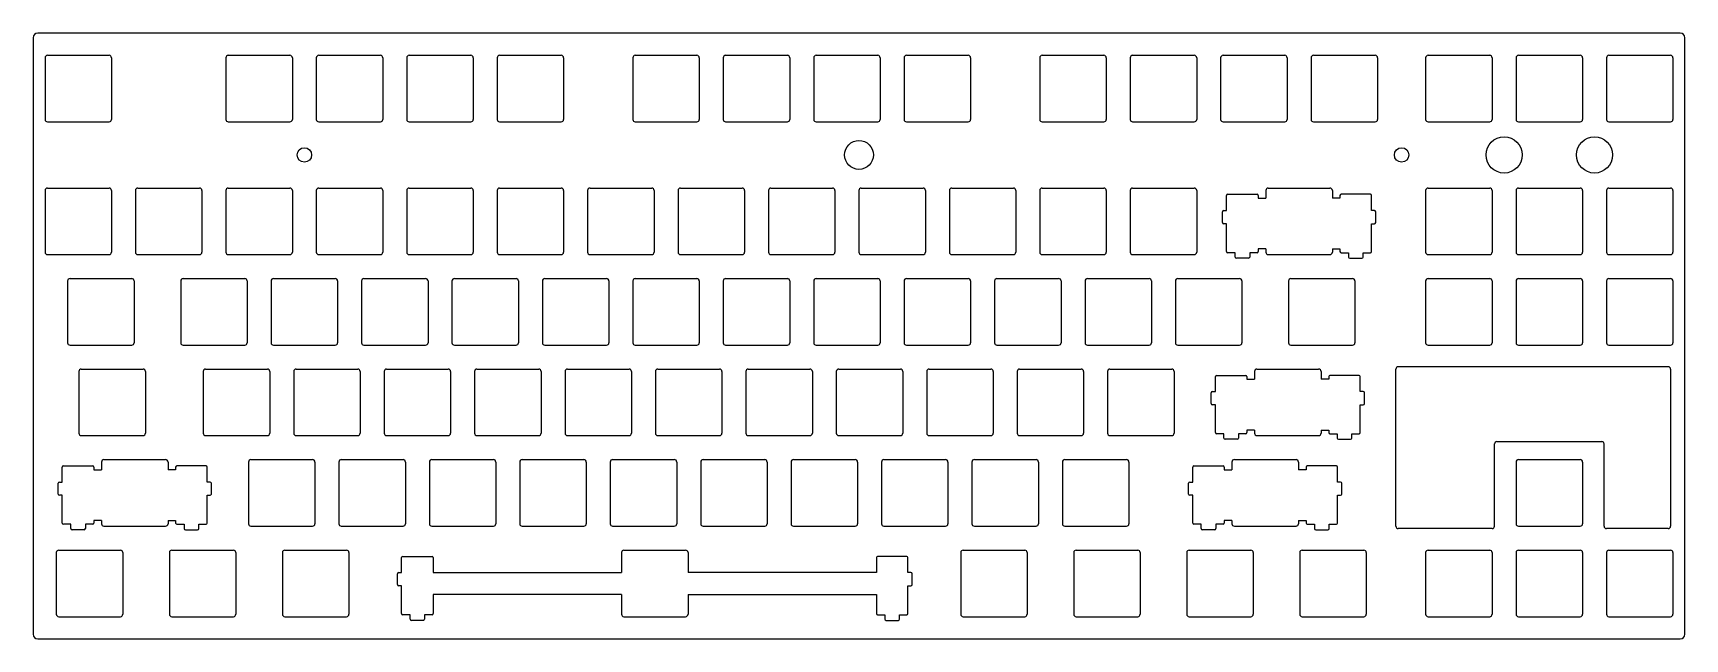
# Model space of a CAD drawing. Extents: x 0 to 348, y -125 to 2.
import ezdxf

# ---------------------------------------------------------------- set-up
doc = ezdxf.new("R2010")
doc.units = 0
doc.layers.get('0').update_dxf_attribs({"linetype": 'CONTINUOUS'})

msp = doc.modelspace()

# ---------------------------------------------------------------- linework, layer by layer
for p, q in [((0, 1.159), (0, -124.349)), ((346.98, 2.159), (1, 2.159)), ((347.98, -124.349), (347.98, 1.159)), ((2.525, -3.025), (2.525, -16.025)), ((3.025, -2.525), (16.025, -2.525)), ((16.525, -3.025), (16.525, -16.025)), ((40.625, -3.025), (40.625, -16.025)), ((41.125, -2.525), (54.125, -2.525)), ((54.625, -3.025), (54.625, -16.025)), ((59.675, -3.025), (59.675, -16.025)), ((60.175, -2.525), (73.175, -2.525)), ((73.675, -3.025), (73.675, -16.025)), ((78.725, -3.025), (78.725, -16.025)), ((79.225, -2.525), (92.225, -2.525)), ((92.725, -3.025), (92.725, -16.025)), ((97.775, -3.025), (97.775, -16.025)), ((98.275, -2.525), (111.275, -2.525)), ((111.775, -3.025), (111.775, -16.025)), ((126.35, -3.025), (126.35, -16.025)), ((126.85, -2.525), (139.85, -2.525)), ((140.35, -3.025), (140.35, -16.025)), ((145.4, -3.025), (145.4, -16.025)), ((145.9, -2.525), (158.9, -2.525)), ((159.4, -3.025), (159.4, -16.025)), ((164.45, -3.025), (164.45, -16.025)), ((164.95, -2.525), (177.95, -2.525)), ((178.45, -3.025), (178.45, -16.025)), ((183.5, -3.025), (183.5, -16.025)), ((184, -2.525), (197, -2.525)), ((197.5, -3.025), (197.5, -16.025)), ((212.075, -3.025), (212.075, -16.025)), ((212.575, -2.525), (225.575, -2.525)), ((226.075, -3.025), (226.075, -16.025)), ((231.125, -3.025), (231.125, -16.025)), ((231.625, -2.525), (244.625, -2.525)), ((245.125, -3.025), (245.125, -16.025)), ((250.175, -3.025), (250.175, -16.025)), ((250.675, -2.525), (263.675, -2.525)), ((264.175, -3.025), (264.175, -16.025)), ((269.225, -3.025), (269.225, -16.025)), ((269.725, -2.525), (282.725, -2.525)), ((283.225, -3.025), (283.225, -16.025)), ((293.355, -3.025), (293.355, -16.025)), ((293.855, -2.525), (306.855, -2.525)), ((307.355, -3.025), (307.355, -16.025)), ((312.405, -3.025), (312.405, -16.025)), ((312.905, -2.525), (325.905, -2.525)), ((326.405, -3.025), (326.405, -16.025)), ((331.455, -3.025), (331.455, -16.025)), ((331.955, -2.525), (344.955, -2.525)), ((345.455, -3.025), (345.455, -16.025)), ((3.025, -16.525), (16.025, -16.525)), ((41.125, -16.525), (54.125, -16.525)), ((60.175, -16.525), (73.175, -16.525)), ((79.225, -16.525), (92.225, -16.525)), ((98.275, -16.525), (111.275, -16.525)), ((126.85, -16.525), (139.85, -16.525)), ((145.9, -16.525), (158.9, -16.525)), ((164.95, -16.525), (177.95, -16.525)), ((184, -16.525), (197, -16.525)), ((212.575, -16.525), (225.575, -16.525)), ((231.625, -16.525), (244.625, -16.525)), ((250.675, -16.525), (263.675, -16.525)), ((269.725, -16.525), (282.725, -16.525)), ((293.855, -16.525), (306.855, -16.525)), ((312.905, -16.525), (325.905, -16.525)), ((331.955, -16.525), (344.955, -16.525)), ((2.525, -30.965), (2.525, -43.965)), ((3.025, -30.465), (16.025, -30.465)), ((16.525, -30.965), (16.525, -43.965)), ((21.575, -30.965), (21.575, -43.965)), ((22.075, -30.465), (35.075, -30.465)), ((35.575, -30.965), (35.575, -43.965)), ((40.625, -30.965), (40.625, -43.965)), ((41.125, -30.465), (54.125, -30.465)), ((54.625, -30.965), (54.625, -43.965)), ((59.675, -30.965), (59.675, -43.965)), ((60.175, -30.465), (73.175, -30.465)), ((73.675, -30.965), (73.675, -43.965)), ((78.725, -30.965), (78.725, -43.965)), ((79.225, -30.465), (92.225, -30.465)), ((92.725, -30.965), (92.725, -43.965)), ((97.775, -30.965), (97.775, -43.965)), ((98.275, -30.465), (111.275, -30.465)), ((111.775, -30.965), (111.775, -43.965)), ((116.825, -30.965), (116.825, -43.965)), ((117.325, -30.465), (130.325, -30.465)), ((130.825, -30.965), (130.825, -43.965)), ((135.875, -30.965), (135.875, -43.965)), ((136.375, -30.465), (149.375, -30.465)), ((149.875, -30.965), (149.875, -43.965)), ((154.925, -30.965), (154.925, -43.965)), ((155.425, -30.465), (168.425, -30.465)), ((168.925, -30.965), (168.925, -43.965)), ((173.975, -30.965), (173.975, -43.965)), ((174.475, -30.465), (187.475, -30.465)), ((187.975, -30.965), (187.975, -43.965)), ((193.025, -30.965), (193.025, -43.965)), ((193.525, -30.465), (206.525, -30.465)), ((207.025, -30.965), (207.025, -43.965)), ((212.075, -30.965), (212.075, -43.965)), ((212.575, -30.465), (225.575, -30.465)), ((226.075, -30.965), (226.075, -43.965)), ((231.125, -30.965), (231.125, -43.965)), ((231.625, -30.465), (244.625, -30.465)), ((245.125, -30.965), (245.125, -43.965)), ((259.7, -30.965), (259.7, -32.5882)), ((260.2, -30.465), (273.2, -30.465)), ((273.7, -30.965), (273.7, -32.5882)), ((293.355, -30.965), (293.355, -43.965)), ((293.855, -30.465), (306.855, -30.465)), ((307.355, -30.965), (307.355, -43.965)), ((312.405, -30.965), (312.405, -43.965)), ((312.905, -30.465), (325.905, -30.465)), ((326.405, -30.965), (326.405, -43.965)), ((331.455, -30.965), (331.455, -43.965)), ((331.955, -30.465), (344.955, -30.465)), ((345.455, -30.965), (345.455, -43.965)), ((251.4346, -35.179), (251.4346, -32.0254)), ((251.6846, -31.7754), (257.8394, -31.7754)), ((258.0894, -32.0254), (258.0894, -32.5882)), ((258.0894, -32.5882), (259.7, -32.5882)), ((275.3106, -32.5882), (273.7, -32.5882)), ((275.3106, -32.0254), (275.3106, -32.5882)), ((281.7154, -31.7754), (275.5606, -31.7754)), ((281.9654, -35.179), (281.9654, -32.0254)), ((250.571, -37.723), (250.571, -35.429)), ((250.821, -35.179), (251.4346, -35.179)), ((251.4346, -37.973), (250.821, -37.973)), ((251.4346, -43.819), (251.4346, -37.973)), ((282.579, -35.179), (281.9654, -35.179)), ((281.9654, -43.819), (281.9654, -37.973)), ((281.9654, -37.973), (282.579, -37.973)), ((282.829, -37.723), (282.829, -35.429)), ((3.025, -44.465), (16.025, -44.465)), ((22.075, -44.465), (35.075, -44.465)), ((41.125, -44.465), (54.125, -44.465)), ((60.175, -44.465), (73.175, -44.465)), ((79.225, -44.465), (92.225, -44.465)), ((98.275, -44.465), (111.275, -44.465)), ((117.325, -44.465), (130.325, -44.465)), ((136.375, -44.465), (149.375, -44.465)), ((155.425, -44.465), (168.425, -44.465)), ((174.475, -44.465), (187.475, -44.465)), ((193.525, -44.465), (206.525, -44.465)), ((212.575, -44.465), (225.575, -44.465)), ((231.625, -44.465), (244.625, -44.465)), ((253.238, -44.069), (251.6846, -44.069)), ((253.238, -44.9874), (253.238, -44.069)), ((257.8394, -44.069), (256.286, -44.069)), ((256.286, -44.069), (256.286, -44.9874)), ((259.7, -43.2816), (258.0894, -43.2816)), ((258.0894, -43.2816), (258.0894, -43.819)), ((259.7, -43.2816), (259.7, -43.965)), ((260.2, -44.465), (273.2, -44.465)), ((273.7, -43.2816), (275.3106, -43.2816)), ((273.7, -43.2816), (273.7, -43.965)), ((275.3106, -43.2816), (275.3106, -43.819)), ((275.5606, -44.069), (277.114, -44.069)), ((277.114, -44.069), (277.114, -44.9874)), ((280.162, -44.9874), (280.162, -44.069)), ((280.162, -44.069), (281.7154, -44.069)), ((293.855, -44.465), (306.855, -44.465)), ((312.905, -44.465), (325.905, -44.465)), ((331.955, -44.465), (344.955, -44.465)), ((256.036, -45.2374), (253.488, -45.2374)), ((277.364, -45.2374), (279.912, -45.2374)), ((7.2875, -50.015), (7.2875, -63.015)), ((7.7875, -49.515), (20.7875, -49.515)), ((21.2875, -50.015), (21.2875, -63.015)), ((31.1, -50.015), (31.1, -63.015)), ((31.6, -49.515), (44.6, -49.515)), ((45.1, -50.015), (45.1, -63.015)), ((50.15, -50.015), (50.15, -63.015)), ((50.65, -49.515), (63.65, -49.515)), ((64.15, -50.015), (64.15, -63.015)), ((69.2, -50.015), (69.2, -63.015)), ((69.7, -49.515), (82.7, -49.515)), ((83.2, -50.015), (83.2, -63.015)), ((88.25, -50.015), (88.25, -63.015)), ((88.75, -49.515), (101.75, -49.515)), ((102.25, -50.015), (102.25, -63.015)), ((107.3, -50.015), (107.3, -63.015)), ((107.8, -49.515), (120.8, -49.515)), ((121.3, -50.015), (121.3, -63.015)), ((126.35, -50.015), (126.35, -63.015)), ((126.85, -49.515), (139.85, -49.515)), ((140.35, -50.015), (140.35, -63.015)), ((145.4, -50.015), (145.4, -63.015)), ((145.9, -49.515), (158.9, -49.515)), ((159.4, -50.015), (159.4, -63.015)), ((164.45, -50.015), (164.45, -63.015)), ((164.95, -49.515), (177.95, -49.515)), ((178.45, -50.015), (178.45, -63.015)), ((183.5, -50.015), (183.5, -63.015)), ((184, -49.515), (197, -49.515)), ((197.5, -50.015), (197.5, -63.015)), ((202.55, -50.015), (202.55, -63.015)), ((203.05, -49.515), (216.05, -49.515)), ((216.55, -50.015), (216.55, -63.015)), ((221.6, -50.015), (221.6, -63.015)), ((222.1, -49.515), (235.1, -49.515)), ((235.6, -50.015), (235.6, -63.015)), ((240.65, -50.015), (240.65, -63.015)), ((241.15, -49.515), (254.15, -49.515)), ((254.65, -50.015), (254.65, -63.015)), ((264.4625, -50.015), (264.4625, -63.015)), ((264.9625, -49.515), (277.9625, -49.515)), ((278.4625, -50.015), (278.4625, -63.015)), ((293.355, -50.015), (293.355, -63.015)), ((293.855, -49.515), (306.855, -49.515)), ((307.355, -50.015), (307.355, -63.015)), ((312.405, -50.015), (312.405, -63.015)), ((312.905, -49.515), (325.905, -49.515)), ((326.405, -50.015), (326.405, -63.015)), ((331.455, -50.015), (331.455, -63.015)), ((331.955, -49.515), (344.955, -49.515)), ((345.455, -50.015), (345.455, -63.015)), ((7.7875, -63.515), (20.7875, -63.515)), ((31.6, -63.515), (44.6, -63.515)), ((50.65, -63.515), (63.65, -63.515)), ((69.7, -63.515), (82.7, -63.515)), ((88.75, -63.515), (101.75, -63.515)), ((107.8, -63.515), (120.8, -63.515)), ((126.85, -63.515), (139.85, -63.515)), ((145.9, -63.515), (158.9, -63.515)), ((164.95, -63.515), (177.95, -63.515)), ((184, -63.515), (197, -63.515)), ((203.05, -63.515), (216.05, -63.515)), ((222.1, -63.515), (235.1, -63.515)), ((241.15, -63.515), (254.15, -63.515)), ((264.9625, -63.515), (277.9625, -63.515)), ((293.855, -63.515), (306.855, -63.515)), ((312.905, -63.515), (325.905, -63.515)), ((331.955, -63.515), (344.955, -63.515)), ((9.66875, -69.065), (9.66875, -82.065)), ((10.16875, -68.565), (23.16875, -68.565)), ((23.66875, -69.065), (23.66875, -82.065)), ((35.8625, -69.065), (35.8625, -82.065)), ((36.3625, -68.565), (49.3625, -68.565)), ((49.8625, -69.065), (49.8625, -82.065)), ((54.9125, -69.065), (54.9125, -82.065)), ((55.4125, -68.565), (68.4125, -68.565)), ((68.9125, -69.065), (68.9125, -82.065)), ((73.9625, -69.065), (73.9625, -82.065)), ((74.4625, -68.565), (87.4625, -68.565)), ((87.9625, -69.065), (87.9625, -82.065)), ((93.0125, -69.065), (93.0125, -82.065)), ((93.5125, -68.565), (106.5125, -68.565)), ((107.0125, -69.065), (107.0125, -82.065)), ((112.0625, -69.065), (112.0625, -82.065)), ((112.5625, -68.565), (125.5625, -68.565)), ((126.0625, -69.065), (126.0625, -82.065)), ((131.1125, -69.065), (131.1125, -82.065)), ((131.6125, -68.565), (144.6125, -68.565)), ((145.1125, -69.065), (145.1125, -82.065)), ((150.1625, -69.065), (150.1625, -82.065)), ((150.6625, -68.565), (163.6625, -68.565)), ((164.1625, -69.065), (164.1625, -82.065)), ((169.2125, -69.065), (169.2125, -82.065)), ((169.7125, -68.565), (182.7125, -68.565)), ((183.2125, -69.065), (183.2125, -82.065)), ((188.2625, -69.065), (188.2625, -82.065)), ((188.7625, -68.565), (201.7625, -68.565)), ((202.2625, -69.065), (202.2625, -82.065)), ((207.3125, -69.065), (207.3125, -82.065)), ((207.8125, -68.565), (220.8125, -68.565)), ((221.3125, -69.065), (221.3125, -82.065)), ((226.3625, -69.065), (226.3625, -82.065)), ((226.8625, -68.565), (239.8625, -68.565)), ((240.3625, -69.065), (240.3625, -82.065)), ((257.31875, -69.065), (257.31875, -70.6882)), ((257.81875, -68.565), (270.81875, -68.565)), ((271.31875, -69.065), (271.31875, -70.6882)), ((249.05335, -73.279), (249.05335, -70.1254)), ((249.30335, -69.8754), (255.45815, -69.8754)), ((255.70815, -70.1254), (255.70815, -70.6882)), ((255.70815, -70.6882), (257.31875, -70.6882)), ((272.92935, -70.6882), (271.31875, -70.6882)), ((272.92935, -70.1254), (272.92935, -70.6882)), ((279.33415, -69.8754), (273.17935, -69.8754)), ((279.58415, -73.279), (279.58415, -70.1254)), ((248.18975, -75.823), (248.18975, -73.529)), ((248.43975, -73.279), (249.05335, -73.279)), ((249.05335, -76.073), (248.43975, -76.073)), ((249.05335, -81.919), (249.05335, -76.073)), ((280.19775, -73.279), (279.58415, -73.279)), ((279.58415, -81.919), (279.58415, -76.073)), ((279.58415, -76.073), (280.19775, -76.073)), ((280.44775, -75.823), (280.44775, -73.529)), ((10.16875, -82.565), (23.16875, -82.565)), ((36.3625, -82.565), (49.3625, -82.565)), ((55.4125, -82.565), (68.4125, -82.565)), ((74.4625, -82.565), (87.4625, -82.565)), ((93.5125, -82.565), (106.5125, -82.565)), ((112.5625, -82.565), (125.5625, -82.565)), ((131.6125, -82.565), (144.6125, -82.565)), ((150.6625, -82.565), (163.6625, -82.565)), ((169.7125, -82.565), (182.7125, -82.565)), ((188.7625, -82.565), (201.7625, -82.565)), ((207.8125, -82.565), (220.8125, -82.565)), ((226.8625, -82.565), (239.8625, -82.565)), ((250.85675, -82.169), (249.30335, -82.169)), ((250.85675, -83.0874), (250.85675, -82.169)), ((253.65475, -83.3374), (251.10675, -83.3374)), ((255.45815, -82.169), (253.90475, -82.169)), ((253.90475, -82.169), (253.90475, -83.0874)), ((257.31875, -81.3816), (255.70815, -81.3816)), ((255.70815, -81.3816), (255.70815, -81.919)), ((257.31875, -81.3816), (257.31875, -82.065)), ((257.81875, -82.565), (270.81875, -82.565)), ((271.31875, -81.3816), (272.92935, -81.3816)), ((271.31875, -81.3816), (271.31875, -82.065)), ((272.92935, -81.3816), (272.92935, -81.919)), ((273.17935, -82.169), (274.73275, -82.169)), ((274.73275, -82.169), (274.73275, -83.0874)), ((274.98275, -83.3374), (277.53075, -83.3374)), ((277.78075, -83.0874), (277.78075, -82.169)), ((277.78075, -82.169), (279.33415, -82.169)), ((6.16585, -92.329), (6.16585, -89.1754)), ((6.41585, -88.9254), (12.57065, -88.9254)), ((12.82065, -89.1754), (12.82065, -89.7382)), ((12.82065, -89.7382), (14.43125, -89.7382)), ((14.43125, -88.115), (14.43125, -89.7382)), ((14.93125, -87.615), (27.93125, -87.615)), ((28.43125, -88.115), (28.43125, -89.7382)), ((30.04185, -89.7382), (28.43125, -89.7382)), ((30.04185, -89.1754), (30.04185, -89.7382)), ((36.44665, -88.9254), (30.29185, -88.9254)), ((36.69665, -92.329), (36.69665, -89.1754)), ((45.3875, -88.115), (45.3875, -101.115)), ((45.8875, -87.615), (58.8875, -87.615)), ((59.3875, -88.115), (59.3875, -101.115)), ((64.4375, -88.115), (64.4375, -101.115)), ((64.9375, -87.615), (77.9375, -87.615)), ((78.4375, -88.115), (78.4375, -101.115)), ((83.4875, -88.115), (83.4875, -101.115)), ((83.9875, -87.615), (96.9875, -87.615)), ((97.4875, -88.115), (97.4875, -101.115)), ((102.5375, -88.115), (102.5375, -101.115)), ((103.0375, -87.615), (116.0375, -87.615)), ((116.5375, -88.115), (116.5375, -101.115)), ((121.5875, -88.115), (121.5875, -101.115)), ((122.0875, -87.615), (135.0875, -87.615)), ((135.5875, -88.115), (135.5875, -101.115)), ((140.6375, -88.115), (140.6375, -101.115)), ((141.1375, -87.615), (154.1375, -87.615)), ((154.6375, -88.115), (154.6375, -101.115)), ((159.6875, -88.115), (159.6875, -101.115)), ((160.1875, -87.615), (173.1875, -87.615)), ((173.6875, -88.115), (173.6875, -101.115)), ((178.7375, -88.115), (178.7375, -101.115)), ((179.2375, -87.615), (192.2375, -87.615)), ((192.7375, -88.115), (192.7375, -101.115)), ((197.7875, -88.115), (197.7875, -101.115)), ((198.2875, -87.615), (211.2875, -87.615)), ((211.7875, -88.115), (211.7875, -101.115)), ((216.8375, -88.115), (216.8375, -101.115)), ((217.3375, -87.615), (230.3375, -87.615)), ((230.8375, -88.115), (230.8375, -101.115)), ((244.29085, -92.329), (244.29085, -89.1754)), ((244.54085, -88.9254), (250.69565, -88.9254)), ((250.94565, -89.1754), (250.94565, -89.7382)), ((250.94565, -89.7382), (252.55625, -89.7382)), ((252.55625, -88.115), (252.55625, -89.7382)), ((253.05625, -87.615), (266.05625, -87.615)), ((266.55625, -88.115), (266.55625, -89.7382)), ((268.16685, -89.7382), (266.55625, -89.7382)), ((268.16685, -89.1754), (268.16685, -89.7382)), ((274.57165, -88.9254), (268.41685, -88.9254)), ((274.82165, -92.329), (274.82165, -89.1754)), ((312.405, -88.115), (312.405, -101.115)), ((312.905, -87.615), (325.905, -87.615)), ((326.405, -88.115), (326.405, -101.115)), ((5.30225, -94.873), (5.30225, -92.579)), ((5.55225, -92.329), (6.16585, -92.329)), ((37.31025, -92.329), (36.69665, -92.329)), ((37.56025, -94.873), (37.56025, -92.579)), ((243.42725, -94.873), (243.42725, -92.579)), ((243.67725, -92.329), (244.29085, -92.329)), ((275.43525, -92.329), (274.82165, -92.329)), ((275.68525, -94.873), (275.68525, -92.579)), ((6.16585, -95.123), (5.55225, -95.123)), ((6.16585, -100.969), (6.16585, -95.123)), ((36.69665, -100.969), (36.69665, -95.123)), ((36.69665, -95.123), (37.31025, -95.123)), ((244.29085, -95.123), (243.67725, -95.123)), ((244.29085, -100.969), (244.29085, -95.123)), ((274.82165, -100.969), (274.82165, -95.123)), ((274.82165, -95.123), (275.43525, -95.123)), ((14.43125, -100.4316), (12.82065, -100.4316)), ((12.82065, -100.4316), (12.82065, -100.969)), ((14.43125, -100.4316), (14.43125, -101.115)), ((28.43125, -100.4316), (30.04185, -100.4316)), ((28.43125, -100.4316), (28.43125, -101.115)), ((30.04185, -100.4316), (30.04185, -100.969)), ((252.55625, -100.4316), (250.94565, -100.4316)), ((250.94565, -100.4316), (250.94565, -100.969)), ((252.55625, -100.4316), (252.55625, -101.115)), ((266.55625, -100.4316), (268.16685, -100.4316)), ((266.55625, -100.4316), (266.55625, -101.115)), ((268.16685, -100.4316), (268.16685, -100.969)), ((7.96925, -101.219), (6.41585, -101.219)), ((7.96925, -102.1374), (7.96925, -101.219)), ((10.76725, -102.3874), (8.21925, -102.3874)), ((12.57065, -101.219), (11.01725, -101.219)), ((11.01725, -101.219), (11.01725, -102.1374)), ((14.93125, -101.615), (27.93125, -101.615)), ((30.29185, -101.219), (31.84525, -101.219)), ((31.84525, -101.219), (31.84525, -102.1374)), ((32.09525, -102.3874), (34.64325, -102.3874)), ((34.89325, -102.1374), (34.89325, -101.219)), ((34.89325, -101.219), (36.44665, -101.219)), ((45.8875, -101.615), (58.8875, -101.615)), ((64.9375, -101.615), (77.9375, -101.615)), ((83.9875, -101.615), (96.9875, -101.615)), ((103.0375, -101.615), (116.0375, -101.615)), ((122.0875, -101.615), (135.0875, -101.615)), ((141.1375, -101.615), (154.1375, -101.615)), ((160.1875, -101.615), (173.1875, -101.615)), ((179.2375, -101.615), (192.2375, -101.615)), ((198.2875, -101.615), (211.2875, -101.615)), ((217.3375, -101.615), (230.3375, -101.615)), ((246.09425, -101.219), (244.54085, -101.219)), ((246.09425, -102.1374), (246.09425, -101.219)), ((248.89225, -102.3874), (246.34425, -102.3874)), ((250.69565, -101.219), (249.14225, -101.219)), ((249.14225, -101.219), (249.14225, -102.1374)), ((253.05625, -101.615), (266.05625, -101.615)), ((268.41685, -101.219), (269.97025, -101.219)), ((269.97025, -101.219), (269.97025, -102.1374)), ((270.22025, -102.3874), (272.76825, -102.3874)), ((273.01825, -102.1374), (273.01825, -101.219)), ((273.01825, -101.219), (274.57165, -101.219)), ((312.905, -101.615), (325.905, -101.615)), ((4.90625, -107.165), (4.90625, -120.165)), ((5.40625, -106.665), (18.40625, -106.665)), ((18.90625, -107.165), (18.90625, -120.165)), ((28.71875, -107.165), (28.71875, -120.165)), ((29.21875, -106.665), (42.21875, -106.665)), ((42.71875, -107.165), (42.71875, -120.165)), ((52.53125, -107.165), (52.53125, -120.165)), ((53.03125, -106.665), (66.03125, -106.665)), ((66.53125, -107.165), (66.53125, -120.165)), ((123.96875, -107.165), (123.96875, -111.365)), ((124.46875, -106.665), (137.46875, -106.665)), ((137.96875, -107.165), (137.96875, -111.365)), ((195.40625, -107.165), (195.40625, -120.165)), ((195.90625, -106.665), (208.90625, -106.665)), ((209.40625, -107.165), (209.40625, -120.165)), ((219.21875, -107.165), (219.21875, -120.165)), ((219.71875, -106.665), (232.71875, -106.665)), ((233.21875, -107.165), (233.21875, -120.165)), ((243.03125, -107.165), (243.03125, -120.165)), ((243.53125, -106.665), (256.53125, -106.665)), ((257.03125, -107.165), (257.03125, -120.165)), ((266.84375, -107.165), (266.84375, -120.165)), ((267.34375, -106.665), (280.34375, -106.665)), ((280.84375, -107.165), (280.84375, -120.165)), ((293.355, -107.165), (293.355, -120.165)), ((293.855, -106.665), (306.855, -106.665)), ((307.355, -107.165), (307.355, -120.165)), ((312.405, -107.165), (312.405, -120.165)), ((312.905, -106.665), (325.905, -106.665)), ((326.405, -107.165), (326.405, -120.165)), ((331.455, -107.165), (331.455, -120.165)), ((331.955, -106.665), (344.955, -106.665)), ((345.455, -107.165), (345.455, -120.165)), ((77.64135, -111.379), (77.64135, -108.2254)), ((77.89135, -107.9754), (84.04615, -107.9754)), ((84.29615, -108.2254), (84.29615, -111.365)), ((177.64135, -108.2254), (177.64135, -111.365)), ((184.04615, -107.9754), (177.89135, -107.9754)), ((184.29615, -111.379), (184.29615, -108.2254)), ((76.77775, -113.923), (76.77775, -111.629)), ((77.02775, -111.379), (77.64135, -111.379)), ((77.64135, -114.173), (77.02775, -114.173)), ((77.64135, -120.019), (77.64135, -114.173)), ((84.29615, -111.365), (123.96875, -111.365)), ((177.64135, -111.365), (137.96875, -111.365)), ((184.90975, -111.379), (184.29615, -111.379)), ((184.29615, -120.019), (184.29615, -114.173)), ((184.29615, -114.173), (184.90975, -114.173)), ((185.15975, -113.923), (185.15975, -111.629)), ((123.96875, -115.965), (84.29615, -115.965)), ((84.29615, -115.965), (84.29615, -120.019)), ((123.96875, -115.965), (123.96875, -120.165)), ((137.96875, -115.965), (177.64135, -115.965)), ((137.96875, -115.965), (137.96875, -120.165)), ((177.64135, -115.965), (177.64135, -120.019)), ((5.40625, -120.665), (18.40625, -120.665)), ((29.21875, -120.665), (42.21875, -120.665)), ((53.03125, -120.665), (66.03125, -120.665)), ((79.44475, -120.269), (77.89135, -120.269)), ((79.44475, -121.1874), (79.44475, -120.269)), ((82.24275, -121.4374), (79.69475, -121.4374)), ((84.04615, -120.269), (82.49275, -120.269)), ((82.49275, -120.269), (82.49275, -121.1874)), ((124.46875, -120.665), (137.46875, -120.665)), ((177.89135, -120.269), (179.44475, -120.269)), ((179.44475, -120.269), (179.44475, -121.1874)), ((179.69475, -121.4374), (182.24275, -121.4374)), ((182.49275, -121.1874), (182.49275, -120.269)), ((182.49275, -120.269), (184.04615, -120.269)), ((195.90625, -120.665), (208.90625, -120.665)), ((219.71875, -120.665), (232.71875, -120.665)), ((243.53125, -120.665), (256.53125, -120.665)), ((267.34375, -120.665), (280.34375, -120.665)), ((293.855, -120.665), (306.855, -120.665)), ((312.905, -120.665), (325.905, -120.665)), ((331.955, -120.665), (344.955, -120.665)), ((1, -125.349), (346.98, -125.349))]:
    msp.add_line(p, q)
at = {"linetype": 'CONTINUOUS'}
for p, q in [((287.09938, -101.615), (287.09938, -68.565)), ((344.455, -68.065), (287.59938, -68.065)), ((344.955, -68.565), (344.955, -101.615)), ((307.855, -101.615), (307.855, -84.315)), ((308.355, -83.815), (330.455, -83.815)), ((330.955, -101.615), (330.955, -84.315)), ((307.355, -102.115), (287.59938, -102.115)), ((344.455, -102.115), (331.455, -102.115))]:
    msp.add_line(p, q, dxfattribs=at)
for centre, radius in [((173.99, -23.495), 3.048), ((309.88, -23.495), 3.81), ((328.93, -23.495), 3.81)]:
    msp.add_circle(centre, radius)
for centre in [(57.15, -23.495), (288.29, -23.495)]:
    msp.add_circle(centre, 1.524, dxfattribs=at)
for centre, radius, start, end in [((1, 1.159), 1, 90, 180), ((346.98, 1.159), 1, 0, 90), ((3.025, -3.025), 0.5, 90, 180), ((16.025, -3.025), 0.5, 0, 90), ((41.125, -3.025), 0.5, 90, 180), ((54.125, -3.025), 0.5, 0, 90), ((60.175, -3.025), 0.5, 90, 180), ((73.175, -3.025), 0.5, 0, 90), ((79.225, -3.025), 0.5, 90, 180), ((92.225, -3.025), 0.5, 0, 90), ((98.275, -3.025), 0.5, 90, 180), ((111.275, -3.025), 0.5, 0, 90), ((126.85, -3.025), 0.5, 90, 180), ((139.85, -3.025), 0.5, 0, 90), ((145.9, -3.025), 0.5, 90, 180), ((158.9, -3.025), 0.5, 0, 90), ((164.95, -3.025), 0.5, 90, 180), ((177.95, -3.025), 0.5, 0, 90), ((184, -3.025), 0.5, 90, 180), ((197, -3.025), 0.5, 0, 90), ((212.575, -3.025), 0.5, 90, 180), ((225.575, -3.025), 0.5, 0, 90), ((231.625, -3.025), 0.5, 90, 180), ((244.625, -3.025), 0.5, 0, 90), ((250.675, -3.025), 0.5, 90, 180), ((263.675, -3.025), 0.5, 0, 90), ((269.725, -3.025), 0.5, 90, 180), ((282.725, -3.025), 0.5, 0, 90), ((293.855, -3.025), 0.5, 90, 180), ((306.855, -3.025), 0.5, 0, 90), ((312.905, -3.025), 0.5, 90, 180), ((325.905, -3.025), 0.5, 0, 90), ((331.955, -3.025), 0.5, 90, 180), ((344.955, -3.025), 0.5, 0, 90), ((3.025, -16.025), 0.5, 180, 270), ((16.025, -16.025), 0.5, 270, 0), ((41.125, -16.025), 0.5, 180, 270), ((54.125, -16.025), 0.5, 270, 0), ((60.175, -16.025), 0.5, 180, 270), ((73.175, -16.025), 0.5, 270, 0), ((79.225, -16.025), 0.5, 180, 270), ((92.225, -16.025), 0.5, 270, 0), ((98.275, -16.025), 0.5, 180, 270), ((111.275, -16.025), 0.5, 270, 0), ((126.85, -16.025), 0.5, 180, 270), ((139.85, -16.025), 0.5, 270, 0), ((145.9, -16.025), 0.5, 180, 270), ((158.9, -16.025), 0.5, 270, 0), ((164.95, -16.025), 0.5, 180, 270), ((177.95, -16.025), 0.5, 270, 0), ((184, -16.025), 0.5, 180, 270), ((197, -16.025), 0.5, 270, 0), ((212.575, -16.025), 0.5, 180, 270), ((225.575, -16.025), 0.5, 270, 0), ((231.625, -16.025), 0.5, 180, 270), ((244.625, -16.025), 0.5, 270, 0), ((250.675, -16.025), 0.5, 180, 270), ((263.675, -16.025), 0.5, 270, 0), ((269.725, -16.025), 0.5, 180, 270), ((282.725, -16.025), 0.5, 270, 0), ((293.855, -16.025), 0.5, 180, 270), ((306.855, -16.025), 0.5, 270, 0), ((312.905, -16.025), 0.5, 180, 270), ((325.905, -16.025), 0.5, 270, 0), ((331.955, -16.025), 0.5, 180, 270), ((344.955, -16.025), 0.5, 270, 0), ((3.025, -30.965), 0.5, 90, 180), ((16.025, -30.965), 0.5, 0, 90), ((22.075, -30.965), 0.5, 90, 180), ((35.075, -30.965), 0.5, 0, 90), ((41.125, -30.965), 0.5, 90, 180), ((54.125, -30.965), 0.5, 0, 90), ((60.175, -30.965), 0.5, 90, 180), ((73.175, -30.965), 0.5, 0, 90), ((79.225, -30.965), 0.5, 90, 180), ((92.225, -30.965), 0.5, 0, 90), ((98.275, -30.965), 0.5, 90, 180), ((111.275, -30.965), 0.5, 0, 90), ((117.325, -30.965), 0.5, 90, 180), ((130.325, -30.965), 0.5, 0, 90), ((136.375, -30.965), 0.5, 90, 180), ((149.375, -30.965), 0.5, 0, 90), ((155.425, -30.965), 0.5, 90, 180), ((168.425, -30.965), 0.5, 0, 90), ((174.475, -30.965), 0.5, 90, 180), ((187.475, -30.965), 0.5, 0, 90), ((193.525, -30.965), 0.5, 90, 180), ((206.525, -30.965), 0.5, 0, 90), ((212.575, -30.965), 0.5, 90, 180), ((225.575, -30.965), 0.5, 0, 90), ((231.625, -30.965), 0.5, 90, 180), ((244.625, -30.965), 0.5, 0, 90), ((260.2, -30.965), 0.5, 90, 180), ((273.2, -30.965), 0.5, 0, 90), ((293.855, -30.965), 0.5, 90, 180), ((306.855, -30.965), 0.5, 0, 90), ((312.905, -30.965), 0.5, 90, 180), ((325.905, -30.965), 0.5, 0, 90), ((331.955, -30.965), 0.5, 90, 180), ((344.955, -30.965), 0.5, 0, 90), ((251.6846, -32.0254), 0.25, 90, 180), ((257.8394, -32.0254), 0.25, 0, 90), ((275.5606, -32.0254), 0.25, 90, 180), ((281.7154, -32.0254), 0.25, 0, 90), ((250.821, -35.429), 0.25, 90, 180), ((250.821, -37.723), 0.25, 180, 270), ((282.579, -35.429), 0.25, 0, 90), ((282.579, -37.723), 0.25, 270, 0), ((3.025, -43.965), 0.5, 180, 270), ((16.025, -43.965), 0.5, 270, 0), ((22.075, -43.965), 0.5, 180, 270), ((35.075, -43.965), 0.5, 270, 0), ((41.125, -43.965), 0.5, 180, 270), ((54.125, -43.965), 0.5, 270, 0), ((60.175, -43.965), 0.5, 180, 270), ((73.175, -43.965), 0.5, 270, 0), ((79.225, -43.965), 0.5, 180, 270), ((92.225, -43.965), 0.5, 270, 0), ((98.275, -43.965), 0.5, 180, 270), ((111.275, -43.965), 0.5, 270, 0), ((117.325, -43.965), 0.5, 180, 270), ((130.325, -43.965), 0.5, 270, 0), ((136.375, -43.965), 0.5, 180, 270), ((149.375, -43.965), 0.5, 270, 0), ((155.425, -43.965), 0.5, 180, 270), ((168.425, -43.965), 0.5, 270, 0), ((174.475, -43.965), 0.5, 180, 270), ((187.475, -43.965), 0.5, 270, 0), ((193.525, -43.965), 0.5, 180, 270), ((206.525, -43.965), 0.5, 270, 0), ((212.575, -43.965), 0.5, 180, 270), ((225.575, -43.965), 0.5, 270, 0), ((231.625, -43.965), 0.5, 180, 270), ((244.625, -43.965), 0.5, 270, 0), ((251.6846, -43.819), 0.25, 180, 270), ((253.488, -44.9874), 0.25, 180, 270), ((256.036, -44.9874), 0.25, 270, 0), ((257.8394, -43.819), 0.25, 270, 0), ((260.2, -43.965), 0.5, 180, 270), ((273.2, -43.965), 0.5, 270, 0), ((275.5606, -43.819), 0.25, 180, 270), ((277.364, -44.9874), 0.25, 180, 270), ((279.912, -44.9874), 0.25, 270, 0), ((281.7154, -43.819), 0.25, 270, 0), ((293.855, -43.965), 0.5, 180, 270), ((306.855, -43.965), 0.5, 270, 0), ((312.905, -43.965), 0.5, 180, 270), ((325.905, -43.965), 0.5, 270, 0), ((331.955, -43.965), 0.5, 180, 270), ((344.955, -43.965), 0.5, 270, 0), ((7.7875, -50.015), 0.5, 90, 180), ((20.7875, -50.015), 0.5, 0, 90), ((31.6, -50.015), 0.5, 90, 180), ((44.6, -50.015), 0.5, 0, 90), ((50.65, -50.015), 0.5, 90, 180), ((63.65, -50.015), 0.5, 0, 90), ((69.7, -50.015), 0.5, 90, 180), ((82.7, -50.015), 0.5, 0, 90), ((88.75, -50.015), 0.5, 90, 180), ((101.75, -50.015), 0.5, 0, 90), ((107.8, -50.015), 0.5, 90, 180), ((120.8, -50.015), 0.5, 0, 90), ((126.85, -50.015), 0.5, 90, 180), ((139.85, -50.015), 0.5, 0, 90), ((145.9, -50.015), 0.5, 90, 180), ((158.9, -50.015), 0.5, 0, 90), ((164.95, -50.015), 0.5, 90, 180), ((177.95, -50.015), 0.5, 0, 90), ((184, -50.015), 0.5, 90, 180), ((197, -50.015), 0.5, 0, 90), ((203.05, -50.015), 0.5, 90, 180), ((216.05, -50.015), 0.5, 0, 90), ((222.1, -50.015), 0.5, 90, 180), ((235.1, -50.015), 0.5, 0, 90), ((241.15, -50.015), 0.5, 90, 180), ((254.15, -50.015), 0.5, 0, 90), ((264.9625, -50.015), 0.5, 90, 180), ((277.9625, -50.015), 0.5, 0, 90), ((293.855, -50.015), 0.5, 90, 180), ((306.855, -50.015), 0.5, 0, 90), ((312.905, -50.015), 0.5, 90, 180), ((325.905, -50.015), 0.5, 0, 90), ((331.955, -50.015), 0.5, 90, 180), ((344.955, -50.015), 0.5, 0, 90), ((7.7875, -63.015), 0.5, 180, 270), ((20.7875, -63.015), 0.5, 270, 0), ((31.6, -63.015), 0.5, 180, 270), ((44.6, -63.015), 0.5, 270, 0), ((50.65, -63.015), 0.5, 180, 270), ((63.65, -63.015), 0.5, 270, 0), ((69.7, -63.015), 0.5, 180, 270), ((82.7, -63.015), 0.5, 270, 0), ((88.75, -63.015), 0.5, 180, 270), ((101.75, -63.015), 0.5, 270, 0), ((107.8, -63.015), 0.5, 180, 270), ((120.8, -63.015), 0.5, 270, 0), ((126.85, -63.015), 0.5, 180, 270), ((139.85, -63.015), 0.5, 270, 0), ((145.9, -63.015), 0.5, 180, 270), ((158.9, -63.015), 0.5, 270, 0), ((164.95, -63.015), 0.5, 180, 270), ((177.95, -63.015), 0.5, 270, 0), ((184, -63.015), 0.5, 180, 270), ((197, -63.015), 0.5, 270, 0), ((203.05, -63.015), 0.5, 180, 270), ((216.05, -63.015), 0.5, 270, 0), ((222.1, -63.015), 0.5, 180, 270), ((235.1, -63.015), 0.5, 270, 0), ((241.15, -63.015), 0.5, 180, 270), ((254.15, -63.015), 0.5, 270, 0), ((264.9625, -63.015), 0.5, 180, 270), ((277.9625, -63.015), 0.5, 270, 0), ((293.855, -63.015), 0.5, 180, 270), ((306.855, -63.015), 0.5, 270, 0), ((312.905, -63.015), 0.5, 180, 270), ((325.905, -63.015), 0.5, 270, 0), ((331.955, -63.015), 0.5, 180, 270), ((344.955, -63.015), 0.5, 270, 0), ((10.16875, -69.065), 0.5, 90, 180), ((23.16875, -69.065), 0.5, 0, 90), ((36.3625, -69.065), 0.5, 90, 180), ((49.3625, -69.065), 0.5, 0, 90), ((55.4125, -69.065), 0.5, 90, 180), ((68.4125, -69.065), 0.5, 0, 90), ((74.4625, -69.065), 0.5, 90, 180), ((87.4625, -69.065), 0.5, 0, 90), ((93.5125, -69.065), 0.5, 90, 180), ((106.5125, -69.065), 0.5, 0, 90), ((112.5625, -69.065), 0.5, 90, 180), ((125.5625, -69.065), 0.5, 0, 90), ((131.6125, -69.065), 0.5, 90, 180), ((144.6125, -69.065), 0.5, 0, 90), ((150.6625, -69.065), 0.5, 90, 180), ((163.6625, -69.065), 0.5, 0, 90), ((169.7125, -69.065), 0.5, 90, 180), ((182.7125, -69.065), 0.5, 0, 90), ((188.7625, -69.065), 0.5, 90, 180), ((201.7625, -69.065), 0.5, 0, 90), ((207.8125, -69.065), 0.5, 90, 180), ((220.8125, -69.065), 0.5, 0, 90), ((226.8625, -69.065), 0.5, 90, 180), ((239.8625, -69.065), 0.5, 0, 90), ((257.81875, -69.065), 0.5, 90, 180), ((270.81875, -69.065), 0.5, 0, 90), ((249.30335, -70.1254), 0.25, 90, 180), ((255.45815, -70.1254), 0.25, 0, 90), ((273.17935, -70.1254), 0.25, 90, 180), ((279.33415, -70.1254), 0.25, 0, 90), ((248.43975, -73.529), 0.25, 90, 180), ((248.43975, -75.823), 0.25, 180, 270), ((280.19775, -73.529), 0.25, 0, 90), ((280.19775, -75.823), 0.25, 270, 0), ((10.16875, -82.065), 0.5, 180, 270), ((23.16875, -82.065), 0.5, 270, 0), ((36.3625, -82.065), 0.5, 180, 270), ((49.3625, -82.065), 0.5, 270, 0), ((55.4125, -82.065), 0.5, 180, 270), ((68.4125, -82.065), 0.5, 270, 0), ((74.4625, -82.065), 0.5, 180, 270), ((87.4625, -82.065), 0.5, 270, 0), ((93.5125, -82.065), 0.5, 180, 270), ((106.5125, -82.065), 0.5, 270, 0), ((112.5625, -82.065), 0.5, 180, 270), ((125.5625, -82.065), 0.5, 270, 0), ((131.6125, -82.065), 0.5, 180, 270), ((144.6125, -82.065), 0.5, 270, 0), ((150.6625, -82.065), 0.5, 180, 270), ((163.6625, -82.065), 0.5, 270, 0), ((169.7125, -82.065), 0.5, 180, 270), ((182.7125, -82.065), 0.5, 270, 0), ((188.7625, -82.065), 0.5, 180, 270), ((201.7625, -82.065), 0.5, 270, 0), ((207.8125, -82.065), 0.5, 180, 270), ((220.8125, -82.065), 0.5, 270, 0), ((226.8625, -82.065), 0.5, 180, 270), ((239.8625, -82.065), 0.5, 270, 0), ((249.30335, -81.919), 0.25, 180, 270), ((251.10675, -83.0874), 0.25, 180, 270), ((253.65475, -83.0874), 0.25, 270, 0), ((255.45815, -81.919), 0.25, 270, 0), ((257.81875, -82.065), 0.5, 180, 270), ((270.81875, -82.065), 0.5, 270, 0), ((273.17935, -81.919), 0.25, 180, 270), ((274.98275, -83.0874), 0.25, 180, 270), ((277.53075, -83.0874), 0.25, 270, 0), ((279.33415, -81.919), 0.25, 270, 0), ((6.41585, -89.1754), 0.25, 90, 180), ((12.57065, -89.1754), 0.25, 0, 90), ((14.93125, -88.115), 0.5, 90, 180), ((27.93125, -88.115), 0.5, 0, 90), ((30.29185, -89.1754), 0.25, 90, 180), ((36.44665, -89.1754), 0.25, 0, 90), ((45.8875, -88.115), 0.5, 90, 180), ((58.8875, -88.115), 0.5, 0, 90), ((64.9375, -88.115), 0.5, 90, 180), ((77.9375, -88.115), 0.5, 0, 90), ((83.9875, -88.115), 0.5, 90, 180), ((96.9875, -88.115), 0.5, 0, 90), ((103.0375, -88.115), 0.5, 90, 180), ((116.0375, -88.115), 0.5, 0, 90), ((122.0875, -88.115), 0.5, 90, 180), ((135.0875, -88.115), 0.5, 0, 90), ((141.1375, -88.115), 0.5, 90, 180), ((154.1375, -88.115), 0.5, 0, 90), ((160.1875, -88.115), 0.5, 90, 180), ((173.1875, -88.115), 0.5, 0, 90), ((179.2375, -88.115), 0.5, 90, 180), ((192.2375, -88.115), 0.5, 0, 90), ((198.2875, -88.115), 0.5, 90, 180), ((211.2875, -88.115), 0.5, 0, 90), ((217.3375, -88.115), 0.5, 90, 180), ((230.3375, -88.115), 0.5, 0, 90), ((244.54085, -89.1754), 0.25, 90, 180), ((250.69565, -89.1754), 0.25, 0, 90), ((253.05625, -88.115), 0.5, 90, 180), ((266.05625, -88.115), 0.5, 0, 90), ((268.41685, -89.1754), 0.25, 90, 180), ((274.57165, -89.1754), 0.25, 0, 90), ((312.905, -88.115), 0.5, 90, 180), ((325.905, -88.115), 0.5, 0, 90), ((5.55225, -92.579), 0.25, 90, 180), ((37.31025, -92.579), 0.25, 0, 90), ((243.67725, -92.579), 0.25, 90, 180), ((275.43525, -92.579), 0.25, 0, 90), ((5.55225, -94.873), 0.25, 180, 270), ((37.31025, -94.873), 0.25, 270, 0), ((243.67725, -94.873), 0.25, 180, 270), ((275.43525, -94.873), 0.25, 270, 0), ((6.41585, -100.969), 0.25, 180, 270), ((8.21925, -102.1374), 0.25, 180, 270), ((10.76725, -102.1374), 0.25, 270, 0), ((12.57065, -100.969), 0.25, 270, 0), ((14.93125, -101.115), 0.5, 180, 270), ((27.93125, -101.115), 0.5, 270, 0), ((30.29185, -100.969), 0.25, 180, 270), ((32.09525, -102.1374), 0.25, 180, 270), ((34.64325, -102.1374), 0.25, 270, 0), ((36.44665, -100.969), 0.25, 270, 0), ((45.8875, -101.115), 0.5, 180, 270), ((58.8875, -101.115), 0.5, 270, 0), ((64.9375, -101.115), 0.5, 180, 270), ((77.9375, -101.115), 0.5, 270, 0), ((83.9875, -101.115), 0.5, 180, 270), ((96.9875, -101.115), 0.5, 270, 0), ((103.0375, -101.115), 0.5, 180, 270), ((116.0375, -101.115), 0.5, 270, 0), ((122.0875, -101.115), 0.5, 180, 270), ((135.0875, -101.115), 0.5, 270, 0), ((141.1375, -101.115), 0.5, 180, 270), ((154.1375, -101.115), 0.5, 270, 0), ((160.1875, -101.115), 0.5, 180, 270), ((173.1875, -101.115), 0.5, 270, 0), ((179.2375, -101.115), 0.5, 180, 270), ((192.2375, -101.115), 0.5, 270, 0), ((198.2875, -101.115), 0.5, 180, 270), ((211.2875, -101.115), 0.5, 270, 0), ((217.3375, -101.115), 0.5, 180, 270), ((230.3375, -101.115), 0.5, 270, 0), ((244.54085, -100.969), 0.25, 180, 270), ((246.34425, -102.1374), 0.25, 180, 270), ((248.89225, -102.1374), 0.25, 270, 0), ((250.69565, -100.969), 0.25, 270, 0), ((253.05625, -101.115), 0.5, 180, 270), ((266.05625, -101.115), 0.5, 270, 0), ((268.41685, -100.969), 0.25, 180, 270), ((270.22025, -102.1374), 0.25, 180, 270), ((272.76825, -102.1374), 0.25, 270, 0), ((274.57165, -100.969), 0.25, 270, 0), ((312.905, -101.115), 0.5, 180, 270), ((325.905, -101.115), 0.5, 270, 0), ((5.40625, -107.165), 0.5, 90, 180), ((18.40625, -107.165), 0.5, 0, 90), ((29.21875, -107.165), 0.5, 90, 180), ((42.21875, -107.165), 0.5, 0, 90), ((53.03125, -107.165), 0.5, 90, 180), ((66.03125, -107.165), 0.5, 0, 90), ((124.46875, -107.165), 0.5, 90, 180), ((137.46875, -107.165), 0.5, 0, 90), ((195.90625, -107.165), 0.5, 90, 180), ((208.90625, -107.165), 0.5, 0, 90), ((219.71875, -107.165), 0.5, 90, 180), ((232.71875, -107.165), 0.5, 0, 90), ((243.53125, -107.165), 0.5, 90, 180), ((256.53125, -107.165), 0.5, 0, 90), ((267.34375, -107.165), 0.5, 90, 180), ((280.34375, -107.165), 0.5, 0, 90), ((293.855, -107.165), 0.5, 90, 180), ((306.855, -107.165), 0.5, 0, 90), ((312.905, -107.165), 0.5, 90, 180), ((325.905, -107.165), 0.5, 0, 90), ((331.955, -107.165), 0.5, 90, 180), ((344.955, -107.165), 0.5, 0, 90), ((77.89135, -108.2254), 0.25, 90, 180), ((84.04615, -108.2254), 0.25, 0, 90), ((177.89135, -108.2254), 0.25, 90, 180), ((184.04615, -108.2254), 0.25, 0, 90), ((77.02775, -111.629), 0.25, 90, 180), ((77.02775, -113.923), 0.25, 180, 270), ((184.90975, -111.629), 0.25, 0, 90), ((184.90975, -113.923), 0.25, 270, 0), ((5.40625, -120.165), 0.5, 180, 270), ((18.40625, -120.165), 0.5, 270, 0), ((29.21875, -120.165), 0.5, 180, 270), ((42.21875, -120.165), 0.5, 270, 0), ((53.03125, -120.165), 0.5, 180, 270), ((66.03125, -120.165), 0.5, 270, 0), ((77.89135, -120.019), 0.25, 180, 270), ((79.69475, -121.1874), 0.25, 180, 270), ((82.24275, -121.1874), 0.25, 270, 0), ((84.04615, -120.019), 0.25, 270, 0), ((124.46875, -120.165), 0.5, 180, 270), ((137.46875, -120.165), 0.5, 270, 0), ((177.89135, -120.019), 0.25, 180, 270), ((179.69475, -121.1874), 0.25, 180, 270), ((182.24275, -121.1874), 0.25, 270, 0), ((184.04615, -120.019), 0.25, 270, 0), ((195.90625, -120.165), 0.5, 180, 270), ((208.90625, -120.165), 0.5, 270, 0), ((219.71875, -120.165), 0.5, 180, 270), ((232.71875, -120.165), 0.5, 270, 0), ((243.53125, -120.165), 0.5, 180, 270), ((256.53125, -120.165), 0.5, 270, 0), ((267.34375, -120.165), 0.5, 180, 270), ((280.34375, -120.165), 0.5, 270, 0), ((293.855, -120.165), 0.5, 180, 270), ((306.855, -120.165), 0.5, 270, 0), ((312.905, -120.165), 0.5, 180, 270), ((325.905, -120.165), 0.5, 270, 0), ((331.955, -120.165), 0.5, 180, 270), ((344.955, -120.165), 0.5, 270, 0), ((1, -124.349), 1, 180, 270), ((346.98, -124.349), 1, 270, 0)]:
    msp.add_arc(centre, radius, start, end)
for centre, start, end in [((287.59938, -68.565), 90, 180), ((344.455, -68.565), 0, 90), ((308.355, -84.315), 90, 180), ((330.455, -84.315), 0, 90), ((287.59938, -101.615), 180, 270), ((307.355, -101.615), 270, 0), ((331.455, -101.615), 180, 270), ((344.455, -101.615), 270, 0)]:
    msp.add_arc(centre, 0.5, start, end, dxfattribs=at)

doc.saveas('drawing.dxf')
